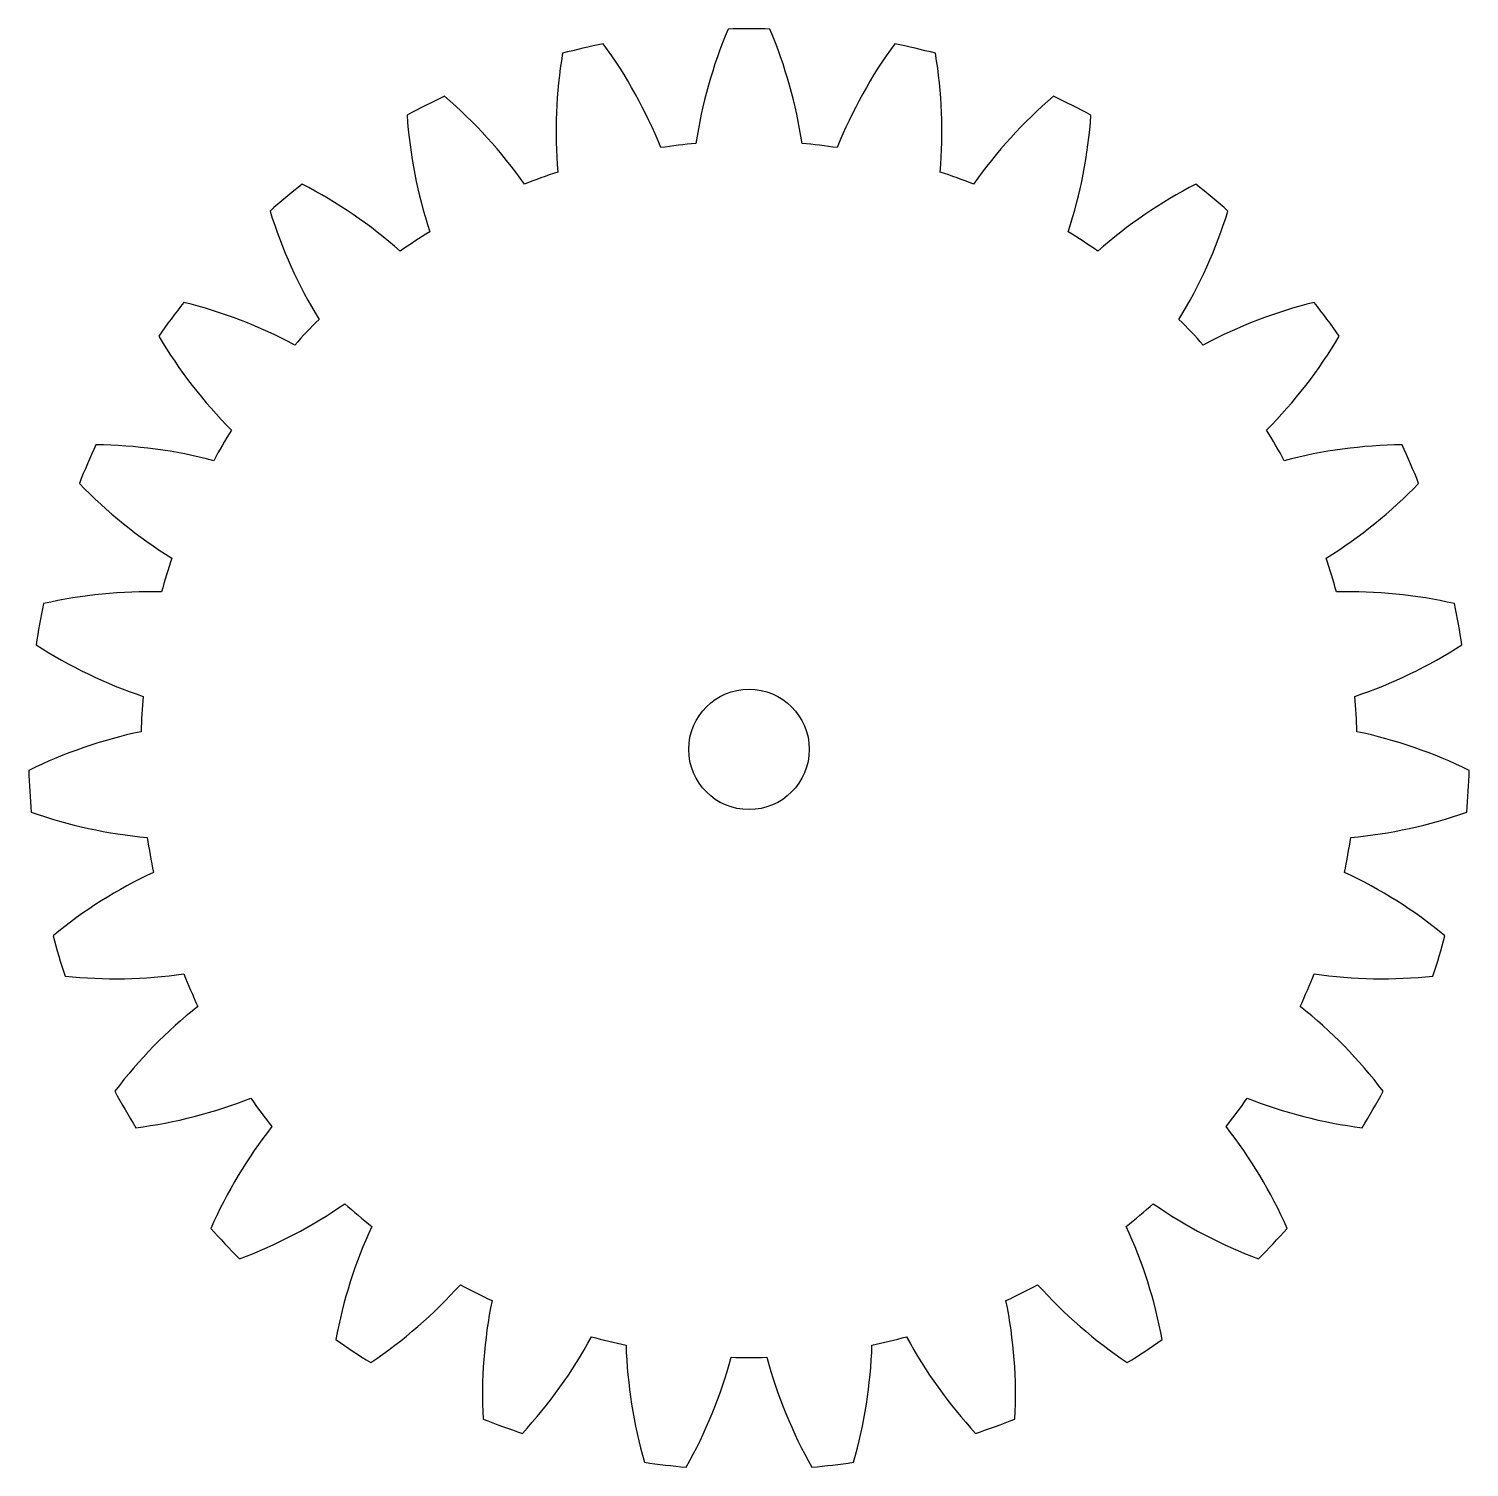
# Model space of a CAD drawing. Header units: millimetres. Extents: x -9.4 to 9.4, y -9.3 to 9.4.
import ezdxf

# ---------------------------------------------------------------- set-up
doc = ezdxf.new("R2010")
doc.units = ezdxf.units.MM

msp = doc.modelspace()

# ---------------------------------------------------------------- linework, layer by layer
msp.add_lwpolyline([(-2.426, 9.056, 0.062314), (-2.489, 7.511, 0.014545), (-2.922, 7.354, 0.062314), (-3.962, 8.497, 0.014545), (-4.449, 8.252, 0.062314), (-4.154, 6.735, 0.014545), (-4.539, 6.482, 0.062314), (-5.815, 7.354, 0.014545), (-6.232, 7.003, 0.062314), (-5.595, 5.595, 0.014545), (-5.911, 5.261, 0.062314), (-7.354, 5.815, 0.014545), (-7.68, 5.377, 0.062314), (-6.735, 4.154, 0.014545), (-6.965, 3.756, 0.062314), (-8.497, 3.962, 0.014545), (-8.713, 3.461, 0.062314), (-7.511, 2.489, 0.014545), (-7.643, 2.048, 0.062314), (-9.181, 1.896, 0.014545), (-9.276, 1.359, 0.062314), (-7.883, 0.69, 0.014545), (-7.91, 0.23, 0.062314), (-9.371, -0.273, 0.014545), (-9.339, -0.817, 0.062314), (-7.829, -1.147, 0.014545), (-7.75, -1.6, 0.062314), (-9.056, -2.426, 0.014545), (-8.899, -2.949, 0.062314), (-7.354, -2.922, 0.014545), (-7.172, -3.344, 0.062314), (-8.252, -4.449, 0.014545), (-7.979, -4.922, 0.062314), (-6.482, -4.539, 0.014545), (-6.207, -4.908, 0.062314), (-7.003, -6.232, 0.014545), (-6.629, -6.629, 0.062314), (-5.261, -5.911, 0.014545), (-4.908, -6.207, 0.062314), (-5.377, -7.68, 0.014545), (-4.922, -7.979, 0.062314), (-3.756, -6.965, 0.014545), (-3.344, -7.172, 0.062314), (-3.461, -8.713, 0.014545), (-2.949, -8.899, 0.062314), (-2.048, -7.643, 0.014545), (-1.6, -7.75, 0.062314), (-1.359, -9.276, 0.014545), (-0.817, -9.339, 0.062314), (-0.23, -7.91, 0.014545), (0.23, -7.91, 0.062314), (0.817, -9.339, 0.014545), (1.359, -9.276, 0.062314), (1.6, -7.75, 0.014545), (2.048, -7.643, 0.062314), (2.949, -8.899, 0.014545), (3.461, -8.713, 0.062314), (3.344, -7.172, 0.014545), (3.756, -6.965, 0.062314), (4.922, -7.979, 0.014545), (5.377, -7.68, 0.062314), (4.908, -6.207, 0.014545), (5.261, -5.911, 0.062314), (6.629, -6.629, 0.014545), (7.003, -6.232, 0.062314), (6.207, -4.908, 0.014545), (6.482, -4.539, 0.062314), (7.979, -4.922, 0.014545), (8.252, -4.449, 0.062314), (7.172, -3.344, 0.014545), (7.354, -2.922, 0.062314), (8.899, -2.949, 0.014545), (9.056, -2.426, 0.062314), (7.75, -1.6, 0.014545), (7.829, -1.147, 0.062314), (9.339, -0.817, 0.014545), (9.371, -0.273, 0.062314), (7.91, 0.23, 0.014545), (7.883, 0.69, 0.062314), (9.276, 1.359, 0.014545), (9.181, 1.896, 0.062314), (7.643, 2.048, 0.014545), (7.511, 2.489, 0.062314), (8.713, 3.461, 0.014545), (8.497, 3.962, 0.062314), (6.965, 3.756, 0.014545), (6.735, 4.154, 0.062314), (7.68, 5.377, 0.014545), (7.354, 5.815, 0.062314), (5.911, 5.261, 0.014545), (5.595, 5.595, 0.062314), (6.232, 7.003, 0.014545), (5.815, 7.354, 0.062314), (4.539, 6.482, 0.014545), (4.154, 6.735, 0.062314), (4.449, 8.252, 0.014545), (3.962, 8.497, 0.062314), (2.922, 7.354, 0.014545), (2.489, 7.511, 0.062314), (2.426, 9.056, 0.014545), (1.896, 9.181, 0.062314), (1.147, 7.829, 0.014545), (0.69, 7.883, 0.062314), (0.273, 9.371, 0.014545), (-0.273, 9.371, 0.062314), (-0.69, 7.883, 0.014545), (-1.147, 7.829, 0.062314), (-1.896, 9.181, 0.014545)], format="xyb", close=True)
msp.add_circle((0, 0), 0.784)

doc.saveas('drawing.dxf')
